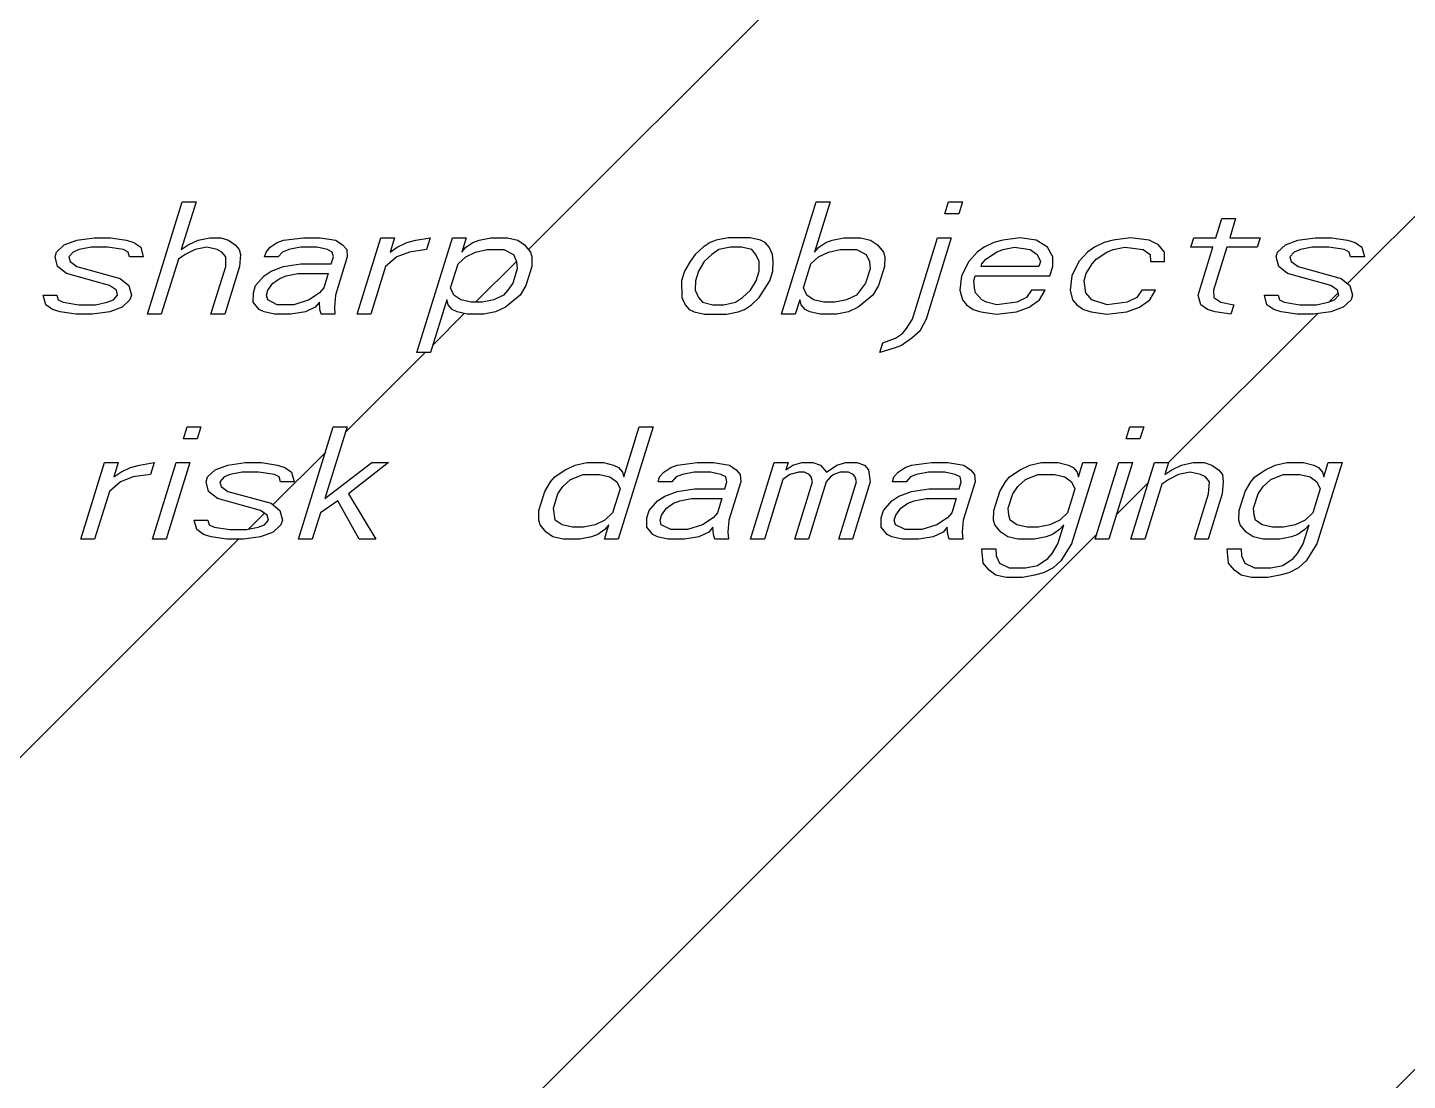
# Model space of a CAD drawing. Header units: millimetres. Extents: x 0 to 420, y 0 to 297.
# Drawn here: x 341.787 to 346.59, y 217.956 to 221.622 of the extents above; entities that cross this region are included whole.
import ezdxf

# ---------------------------------------------------------------- set-up
doc = ezdxf.new("R2010")
doc.units = ezdxf.units.MM
doc.header["$LTSCALE"] = 23.1
doc.layers.add('03___PRT_ALL_CURVES', color=7, linetype='CONTINUOUS')

msp = doc.modelspace()

# ---------------------------------------------------------------- linework, layer by layer
at = {"layer": '03___PRT_ALL_CURVES', "color": 7, "linetype": 'CONTINUOUS'}
for p, q in [((346.3813, 220.7306), (350.5344, 224.8837)), ((343.5303, 220.8495), (347.4615, 224.7807)), ((342.2045, 220.6238), (342.3255, 221.0154)), ((342.3735, 221.0154), (342.322, 220.8488)), ((342.3255, 221.0154), (342.3735, 221.0154)), ((344.4112, 220.6238), (344.5322, 221.0154)), ((344.5802, 221.0154), (344.5261, 220.8404)), ((344.5322, 221.0154), (344.5802, 221.0154)), ((344.9799, 220.9738), (344.9927, 221.0154)), ((344.9927, 221.0154), (345.0407, 221.0154)), ((345.0407, 221.0154), (345.0278, 220.9738)), ((345.0278, 220.9738), (344.9799, 220.9738)), ((345.9231, 220.8904), (345.9437, 220.9571)), ((345.9437, 220.9571), (345.9917, 220.9571)), ((345.9917, 220.9571), (345.9711, 220.8904)), ((341.9145, 220.8654), (341.9581, 220.8821)), ((341.9581, 220.8821), (342.0182, 220.8904)), ((342.0182, 220.8904), (342.0758, 220.8904)), ((342.0758, 220.8904), (342.1308, 220.8821)), ((342.1308, 220.8821), (342.157, 220.8738)), ((342.157, 220.8738), (342.1806, 220.8571)), ((342.3463, 220.8654), (342.3802, 220.8821)), ((342.3802, 220.8821), (342.4212, 220.8904)), ((342.4212, 220.8904), (342.4596, 220.8904)), ((342.4596, 220.8904), (342.4858, 220.8821)), ((342.4858, 220.8821), (342.5094, 220.8654)), ((342.6316, 220.8571), (342.6559, 220.8738)), ((342.6559, 220.8738), (342.6777, 220.8821)), ((342.6777, 220.8821), (342.7474, 220.8904)), ((342.7474, 220.8904), (342.805, 220.8904)), ((342.805, 220.8904), (342.8599, 220.8821)), ((342.8599, 220.8821), (342.8836, 220.8654)), ((342.9336, 220.6238), (343.016, 220.8904)), ((343.016, 220.8904), (343.064, 220.8904)), ((343.064, 220.8904), (343.0486, 220.8404)), ((343.0729, 220.8571), (343.1068, 220.8738)), ((343.1068, 220.8738), (343.1382, 220.8821)), ((343.1382, 220.8821), (343.1887, 220.8904)), ((343.1419, 220.4904), (343.2655, 220.8904)), ((343.1887, 220.8904), (343.1759, 220.8488)), ((343.2655, 220.8904), (343.3135, 220.8904)), ((343.3135, 220.8904), (343.298, 220.8404)), ((343.3128, 220.8571), (343.3371, 220.8738)), ((343.3371, 220.8738), (343.3589, 220.8821)), ((343.3589, 220.8821), (343.3998, 220.8904)), ((343.3998, 220.8904), (343.4574, 220.8904)), ((343.4574, 220.8904), (343.4932, 220.8821)), ((343.4932, 220.8821), (343.5168, 220.8654)), ((344.1622, 220.8738), (344.1379, 220.8571)), ((344.184, 220.8821), (344.1622, 220.8738)), ((344.2249, 220.8904), (344.184, 220.8821)), ((344.3017, 220.8904), (344.2249, 220.8904)), ((344.3375, 220.8821), (344.3017, 220.8904)), ((344.3541, 220.8738), (344.3375, 220.8821)), ((344.3681, 220.8571), (344.3541, 220.8738)), ((344.5408, 220.8571), (344.5652, 220.8738)), ((344.5652, 220.8738), (344.5869, 220.8821)), ((344.5869, 220.8821), (344.6279, 220.8904)), ((344.6279, 220.8904), (344.6855, 220.8904)), ((344.6855, 220.8904), (344.7213, 220.8821)), ((344.7213, 220.8821), (344.7449, 220.8654)), ((344.8665, 220.6071), (344.9541, 220.8904)), ((345.0021, 220.8904), (344.9145, 220.6071)), ((344.9541, 220.8904), (345.0021, 220.8904)), ((345.1504, 220.8738), (345.1165, 220.8571)), ((345.1818, 220.8821), (345.1504, 220.8738)), ((345.2419, 220.8904), (345.1818, 220.8821)), ((345.2969, 220.8821), (345.2419, 220.8904)), ((345.3372, 220.8571), (345.2969, 220.8821)), ((345.5342, 220.8738), (345.5003, 220.8571)), ((345.5656, 220.8821), (345.5342, 220.8738)), ((345.6257, 220.8904), (345.5656, 220.8821)), ((345.6903, 220.8821), (345.6257, 220.8904)), ((345.7235, 220.8654), (345.6903, 220.8821)), ((345.8361, 220.8571), (345.8464, 220.8904)), ((345.8464, 220.8904), (345.9231, 220.8904)), ((345.9711, 220.8904), (346.0766, 220.8904)), ((346.0766, 220.8904), (346.0663, 220.8571)), ((346.1649, 220.8654), (346.2084, 220.8821)), ((346.2084, 220.8821), (346.2685, 220.8904)), ((346.2685, 220.8904), (346.3261, 220.8904)), ((346.3261, 220.8904), (346.3811, 220.8821)), ((346.3811, 220.8821), (346.4073, 220.8738)), ((346.4073, 220.8738), (346.4309, 220.8571)), ((341.8825, 220.8238), (341.8876, 220.8404)), ((341.8914, 220.7904), (341.8825, 220.8238)), ((341.8876, 220.8404), (341.9145, 220.8654)), ((341.9452, 220.8404), (341.9305, 220.8238)), ((341.9305, 220.8238), (341.9349, 220.8071)), ((341.967, 220.8488), (341.9452, 220.8404)), ((342.0079, 220.8571), (341.967, 220.8488)), ((342.0655, 220.8571), (342.0079, 220.8571)), ((342.1205, 220.8488), (342.0655, 220.8571)), ((342.1371, 220.8404), (342.1205, 220.8488)), ((342.1415, 220.8238), (342.1371, 220.8404)), ((342.1895, 220.8238), (342.1415, 220.8238)), ((342.1806, 220.8571), (342.1895, 220.8238)), ((342.336, 220.8321), (342.3117, 220.8154)), ((342.322, 220.8488), (342.3463, 220.8654)), ((342.3699, 220.8488), (342.336, 220.8321)), ((342.4109, 220.8571), (342.3699, 220.8488)), ((342.4467, 220.8488), (342.4109, 220.8571)), ((342.4633, 220.8404), (342.4467, 220.8488)), ((342.4773, 220.8238), (342.4633, 220.8404)), ((342.4766, 220.7904), (342.4773, 220.8238)), ((342.5094, 220.8654), (342.5234, 220.8488)), ((342.5234, 220.8488), (342.5279, 220.8321)), ((342.5279, 220.8321), (342.5246, 220.7904)), ((342.6117, 220.8238), (342.6168, 220.8404)), ((342.6596, 220.8238), (342.6117, 220.8238)), ((342.6168, 220.8404), (342.6316, 220.8571)), ((342.6744, 220.8404), (342.6596, 220.8238)), ((342.6961, 220.8488), (342.6744, 220.8404)), ((342.7371, 220.8571), (342.6961, 220.8488)), ((342.7947, 220.8571), (342.7371, 220.8571)), ((342.8305, 220.8488), (342.7947, 220.8571)), ((342.8471, 220.8404), (342.8305, 220.8488)), ((342.8438, 220.7988), (342.8515, 220.8238)), ((342.8515, 220.8238), (342.8471, 220.8404)), ((342.8995, 220.8238), (342.8583, 220.6904)), ((342.8836, 220.8654), (342.8976, 220.8488)), ((342.8976, 220.8488), (342.8995, 220.8238)), ((343.0722, 220.8238), (343.0331, 220.7904)), ((343.0486, 220.8404), (343.0729, 220.8571)), ((343.1157, 220.8404), (343.0722, 220.8238)), ((343.1759, 220.8488), (343.1157, 220.8404)), ((343.2851, 220.7988), (343.312, 220.8238)), ((343.298, 220.8404), (343.3128, 220.8571)), ((343.312, 220.8238), (343.346, 220.8404)), ((343.346, 220.8404), (343.3869, 220.8488)), ((343.3869, 220.8488), (343.4445, 220.8488)), ((343.4445, 220.8488), (343.4777, 220.8321)), ((343.4777, 220.8321), (343.4892, 220.8071)), ((343.5168, 220.8654), (343.5379, 220.8404)), ((343.5379, 220.8404), (343.5423, 220.8238)), ((343.5423, 220.8238), (343.5416, 220.7904)), ((344.111, 220.8321), (344.0936, 220.8071)), ((344.1379, 220.8571), (344.111, 220.8321)), ((344.1685, 220.8321), (344.1416, 220.8071)), ((344.1929, 220.8488), (344.1685, 220.8321)), ((344.2338, 220.8571), (344.1929, 220.8488)), ((344.2722, 220.8571), (344.2338, 220.8571)), ((344.308, 220.8488), (344.2722, 220.8571)), ((344.322, 220.8321), (344.308, 220.8488)), ((344.3335, 220.8071), (344.322, 220.8321)), ((344.3796, 220.8321), (344.3681, 220.8571)), ((344.3815, 220.8071), (344.3796, 220.8321)), ((344.5132, 220.7988), (344.5401, 220.8238)), ((344.5261, 220.8404), (344.5408, 220.8571)), ((344.5401, 220.8238), (344.5741, 220.8404)), ((344.5741, 220.8404), (344.615, 220.8488)), ((344.615, 220.8488), (344.6726, 220.8488)), ((344.6726, 220.8488), (344.7058, 220.8321)), ((344.7058, 220.8321), (344.7173, 220.8071)), ((344.7449, 220.8654), (344.7659, 220.8404)), ((344.7659, 220.8404), (344.7704, 220.8238)), ((344.7704, 220.8238), (344.7697, 220.7904)), ((345.0922, 220.8404), (345.0627, 220.8071)), ((345.1165, 220.8571), (345.0922, 220.8404)), ((345.1228, 220.8154), (345.1593, 220.8404)), ((345.1593, 220.8404), (345.1811, 220.8488)), ((345.1811, 220.8488), (345.222, 220.8571)), ((345.222, 220.8571), (345.277, 220.8488)), ((345.277, 220.8488), (345.3007, 220.8321)), ((345.3007, 220.8321), (345.3121, 220.8071)), ((345.3557, 220.8238), (345.3372, 220.8571)), ((345.3549, 220.7904), (345.3557, 220.8238)), ((345.4759, 220.8404), (345.4464, 220.8071)), ((345.5003, 220.8571), (345.4759, 220.8404)), ((345.5066, 220.8154), (345.5431, 220.8404)), ((345.5431, 220.8404), (345.5649, 220.8488)), ((345.5649, 220.8488), (345.6058, 220.8571)), ((345.6058, 220.8571), (345.6704, 220.8488)), ((345.6704, 220.8488), (345.694, 220.8321)), ((345.694, 220.8321), (345.6959, 220.8071)), ((345.7446, 220.8404), (345.7235, 220.8654)), ((345.7439, 220.8071), (345.7446, 220.8404)), ((345.9128, 220.8571), (345.8361, 220.8571)), ((345.8613, 220.6904), (345.9128, 220.8571)), ((345.9608, 220.8571), (345.9144, 220.7071)), ((346.0663, 220.8571), (345.9608, 220.8571)), ((346.1328, 220.8238), (346.1379, 220.8404)), ((346.1417, 220.7904), (346.1328, 220.8238)), ((346.1379, 220.8404), (346.1649, 220.8654)), ((346.1955, 220.8404), (346.1808, 220.8238)), ((346.1808, 220.8238), (346.1852, 220.8071)), ((346.2173, 220.8488), (346.1955, 220.8404)), ((346.2582, 220.8571), (346.2173, 220.8488)), ((346.3158, 220.8571), (346.2582, 220.8571)), ((346.3708, 220.8488), (346.3158, 220.8571)), ((346.3874, 220.8404), (346.3708, 220.8488)), ((346.3918, 220.8238), (346.3874, 220.8404)), ((346.4398, 220.8238), (346.3918, 220.8238)), ((346.4309, 220.8571), (346.4398, 220.8238)), ((341.922, 220.7654), (341.8914, 220.7904)), ((341.9349, 220.8071), (341.9585, 220.7904)), ((341.9585, 220.7904), (342.1088, 220.7488)), ((342.3117, 220.8154), (342.2524, 220.6238)), ((342.4251, 220.6238), (342.4766, 220.7904)), ((342.5246, 220.7904), (342.4731, 220.6238)), ((342.6346, 220.7738), (342.6781, 220.7904)), ((342.6781, 220.7904), (342.7383, 220.7988)), ((342.7383, 220.7988), (342.8438, 220.7988)), ((343.0331, 220.7904), (342.9816, 220.6238)), ((343.2594, 220.7154), (343.2851, 220.7988)), ((343.3462, 220.6654), (343.4888, 220.808)), ((343.4911, 220.7821), (343.4756, 220.7321)), ((343.4892, 220.8071), (343.4911, 220.7821)), ((343.5416, 220.7904), (343.521, 220.7238)), ((344.0936, 220.8071), (344.0737, 220.7738)), ((344.1416, 220.8071), (344.1217, 220.7738)), ((344.3328, 220.7738), (344.3335, 220.8071)), ((344.3808, 220.7738), (344.3815, 220.8071)), ((344.4875, 220.7154), (344.5132, 220.7988)), ((344.7191, 220.7821), (344.7037, 220.7321)), ((344.7173, 220.8071), (344.7191, 220.7821)), ((344.7697, 220.7904), (344.7491, 220.7238)), ((345.0627, 220.8071), (345.0376, 220.7571)), ((345.1055, 220.7904), (345.1081, 220.7988)), ((345.307, 220.7904), (345.1055, 220.7904)), ((345.1081, 220.7988), (345.1228, 220.8154)), ((345.3121, 220.8071), (345.307, 220.7904)), ((345.3446, 220.7571), (345.3549, 220.7904)), ((345.4464, 220.8071), (345.4214, 220.7571)), ((345.4719, 220.7654), (345.4918, 220.7988)), ((345.4918, 220.7988), (345.5066, 220.8154)), ((345.6959, 220.8071), (345.7439, 220.8071)), ((346.1723, 220.7654), (346.1417, 220.7904)), ((346.1852, 220.8071), (346.2088, 220.7904)), ((346.2088, 220.7904), (346.3591, 220.7488)), ((342.0723, 220.7238), (341.922, 220.7654)), ((342.1088, 220.7488), (342.1394, 220.7238)), ((342.5808, 220.7238), (342.6102, 220.7571)), ((342.6102, 220.7571), (342.6346, 220.7738)), ((342.6236, 220.7071), (342.6409, 220.7321)), ((342.6409, 220.7321), (342.6652, 220.7488)), ((342.6652, 220.7488), (342.687, 220.7571)), ((342.687, 220.7571), (342.728, 220.7654)), ((342.728, 220.7654), (342.8335, 220.7654)), ((342.8335, 220.7654), (342.818, 220.7154)), ((343.4756, 220.7321), (343.4583, 220.7071)), ((344.0737, 220.7738), (344.0634, 220.7404)), ((344.0634, 220.7404), (344.0646, 220.6821)), ((344.1114, 220.7404), (344.1107, 220.7071)), ((344.1217, 220.7738), (344.1114, 220.7404)), ((344.3026, 220.7071), (344.3225, 220.7404)), ((344.3225, 220.7404), (344.3328, 220.7738)), ((344.3332, 220.6821), (344.3705, 220.7404)), ((344.3705, 220.7404), (344.3808, 220.7738)), ((344.7037, 220.7321), (344.6716, 220.6904)), ((345.0376, 220.7571), (345.0318, 220.7071)), ((345.0804, 220.7404), (345.0856, 220.7571)), ((345.0823, 220.7154), (345.0804, 220.7404)), ((345.0856, 220.7571), (345.3446, 220.7571)), ((345.4214, 220.7571), (345.4155, 220.7071)), ((345.4642, 220.7404), (345.4719, 220.7654)), ((345.4705, 220.6988), (345.4642, 220.7404)), ((346.3226, 220.7238), (346.1723, 220.7654)), ((346.3591, 220.7488), (346.3897, 220.7238)), ((341.8413, 220.6904), (341.8893, 220.6904)), ((341.8502, 220.6571), (341.8413, 220.6904)), ((341.8893, 220.6904), (341.8937, 220.6738)), ((342.0959, 220.7071), (342.0723, 220.7238)), ((342.0856, 220.6738), (342.1003, 220.6904)), ((342.1003, 220.6904), (342.0959, 220.7071)), ((342.1394, 220.7238), (342.1483, 220.6904)), ((342.1483, 220.6904), (342.1432, 220.6738)), ((342.5723, 220.6654), (342.573, 220.6988)), ((342.573, 220.6988), (342.5808, 220.7238)), ((342.6184, 220.6904), (342.6236, 220.7071)), ((342.6229, 220.6738), (342.6184, 220.6904)), ((342.8033, 220.6988), (342.7668, 220.6738)), ((342.818, 220.7154), (342.8033, 220.6988)), ((342.8583, 220.6904), (342.855, 220.6488)), ((343.2708, 220.6904), (343.2594, 220.7154)), ((343.2945, 220.6738), (343.2708, 220.6904)), ((343.4435, 220.6904), (343.4096, 220.6738)), ((343.4583, 220.7071), (343.4435, 220.6904)), ((343.5011, 220.6904), (343.4499, 220.6488)), ((343.521, 220.7238), (343.5011, 220.6904)), ((344.0646, 220.6821), (344.0761, 220.6571)), ((344.1107, 220.7071), (344.1222, 220.6821)), ((344.1222, 220.6821), (344.1362, 220.6654)), ((344.2513, 220.6654), (344.2757, 220.6821)), ((344.2757, 220.6821), (344.3026, 220.7071)), ((344.3063, 220.6571), (344.3332, 220.6821)), ((344.4989, 220.6904), (344.4875, 220.7154)), ((344.5226, 220.6738), (344.4989, 220.6904)), ((344.6716, 220.6904), (344.6377, 220.6738)), ((344.7292, 220.6904), (344.6779, 220.6488)), ((344.7491, 220.7238), (344.7292, 220.6904)), ((345.0318, 220.7071), (345.0407, 220.6738)), ((345.0868, 220.6988), (345.0823, 220.7154)), ((345.1078, 220.6738), (345.0868, 220.6988)), ((345.2639, 220.6821), (345.23, 220.6654)), ((345.2812, 220.7071), (345.2639, 220.6821)), ((345.3292, 220.7071), (345.2812, 220.7071)), ((345.3093, 220.6738), (345.3292, 220.7071)), ((345.4155, 220.7071), (345.4244, 220.6738)), ((345.4916, 220.6738), (345.4705, 220.6988)), ((345.6477, 220.6821), (345.6137, 220.6654)), ((345.665, 220.7071), (345.6477, 220.6821)), ((345.713, 220.7071), (345.665, 220.7071)), ((345.6931, 220.6738), (345.713, 220.7071)), ((345.8702, 220.6571), (345.8613, 220.6904)), ((345.9144, 220.7071), (345.9163, 220.6821)), ((345.9163, 220.6821), (345.94, 220.6654)), ((346.0916, 220.6904), (346.1396, 220.6904)), ((346.1005, 220.6571), (346.0916, 220.6904)), ((346.1396, 220.6904), (346.144, 220.6738)), ((346.3173, 220.6666), (346.3486, 220.698)), ((346.3462, 220.7071), (346.3226, 220.7238)), ((346.3359, 220.6738), (346.3506, 220.6904)), ((346.3506, 220.6904), (346.3462, 220.7071)), ((346.3897, 220.7238), (346.3986, 220.6904)), ((346.3986, 220.6904), (346.3935, 220.6738)), ((341.8738, 220.6404), (341.8502, 220.6571)), ((341.9, 220.6321), (341.8738, 220.6404)), ((341.8937, 220.6738), (341.9103, 220.6654)), ((341.955, 220.6238), (341.9, 220.6321)), ((341.9103, 220.6654), (341.9653, 220.6571)), ((341.9653, 220.6571), (342.0229, 220.6571)), ((342.0727, 220.6321), (342.0126, 220.6238)), ((342.0229, 220.6571), (342.0638, 220.6654)), ((342.0638, 220.6654), (342.0856, 220.6738)), ((342.1162, 220.6488), (342.0727, 220.6321)), ((342.1432, 220.6738), (342.1162, 220.6488)), ((342.5934, 220.6404), (342.5723, 220.6654)), ((342.61, 220.6321), (342.5934, 220.6404)), ((342.6458, 220.6238), (342.61, 220.6321)), ((342.6561, 220.6571), (342.6229, 220.6738)), ((342.7137, 220.6571), (342.6561, 220.6571)), ((342.7539, 220.6321), (342.7034, 220.6238)), ((342.7668, 220.6738), (342.7137, 220.6571)), ((342.7878, 220.6488), (342.7539, 220.6321)), ((342.8026, 220.6654), (342.7878, 220.6488)), ((342.8045, 220.6404), (342.8026, 220.6654)), ((342.8089, 220.6238), (342.8045, 220.6404)), ((342.855, 220.6488), (342.8569, 220.6238)), ((343.2465, 220.6738), (343.1899, 220.4904)), ((343.2509, 220.6571), (343.2465, 220.6738)), ((343.265, 220.6404), (343.2509, 220.6571)), ((343.2816, 220.6321), (343.265, 220.6404)), ((343.3174, 220.6238), (343.2816, 220.6321)), ((343.3303, 220.6654), (343.2945, 220.6738)), ((343.3687, 220.6654), (343.3303, 220.6654)), ((343.4096, 220.6738), (343.3687, 220.6654)), ((343.4159, 220.6321), (343.375, 220.6238)), ((343.4499, 220.6488), (343.4159, 220.6321)), ((344.0761, 220.6571), (344.0901, 220.6404)), ((344.0901, 220.6404), (344.1067, 220.6321)), ((344.1067, 220.6321), (344.1425, 220.6238)), ((344.1362, 220.6654), (344.172, 220.6571)), ((344.172, 220.6571), (344.2104, 220.6571)), ((344.2104, 220.6571), (344.2513, 220.6654)), ((344.2193, 220.6238), (344.2602, 220.6321)), ((344.2602, 220.6321), (344.282, 220.6404)), ((344.282, 220.6404), (344.3063, 220.6571)), ((344.4746, 220.6738), (344.4591, 220.6238)), ((344.479, 220.6571), (344.4746, 220.6738)), ((344.4931, 220.6404), (344.479, 220.6571)), ((344.5097, 220.6321), (344.4931, 220.6404)), ((344.5455, 220.6238), (344.5097, 220.6321)), ((344.5584, 220.6654), (344.5226, 220.6738)), ((344.5967, 220.6654), (344.5584, 220.6654)), ((344.6377, 220.6738), (344.5967, 220.6654)), ((344.644, 220.6321), (344.6031, 220.6238)), ((344.6779, 220.6488), (344.644, 220.6321)), ((345.0407, 220.6738), (345.0547, 220.6571)), ((345.0547, 220.6571), (345.0783, 220.6404)), ((345.0783, 220.6404), (345.1045, 220.6321)), ((345.1045, 220.6321), (345.1595, 220.6238)), ((345.1244, 220.6654), (345.1078, 220.6738)), ((345.1602, 220.6571), (345.1244, 220.6654)), ((345.1595, 220.6238), (345.2293, 220.6321)), ((345.23, 220.6654), (345.1602, 220.6571)), ((345.2293, 220.6321), (345.2728, 220.6488)), ((345.2728, 220.6488), (345.3093, 220.6738)), ((345.4244, 220.6738), (345.4385, 220.6571)), ((345.4385, 220.6571), (345.4621, 220.6404)), ((345.4621, 220.6404), (345.4883, 220.6321)), ((345.4883, 220.6321), (345.5433, 220.6238)), ((345.544, 220.6571), (345.4916, 220.6738)), ((345.5433, 220.6238), (345.613, 220.6321)), ((345.6137, 220.6654), (345.544, 220.6571)), ((345.613, 220.6321), (345.6566, 220.6488)), ((345.6566, 220.6488), (345.6931, 220.6738)), ((345.8938, 220.6404), (345.8702, 220.6571)), ((345.9201, 220.6321), (345.8938, 220.6404)), ((345.975, 220.6238), (345.9201, 220.6321)), ((345.94, 220.6654), (345.9853, 220.6571)), ((345.9853, 220.6571), (345.975, 220.6238)), ((346.1241, 220.6404), (346.1005, 220.6571)), ((346.1503, 220.6321), (346.1241, 220.6404)), ((346.144, 220.6738), (346.1606, 220.6654)), ((346.2053, 220.6238), (346.1503, 220.6321)), ((346.1606, 220.6654), (346.2156, 220.6571)), ((346.2156, 220.6571), (346.2732, 220.6571)), ((346.323, 220.6321), (346.2629, 220.6238)), ((346.2732, 220.6571), (346.3141, 220.6654)), ((346.3141, 220.6654), (346.3359, 220.6738)), ((346.3665, 220.6488), (346.323, 220.6321)), ((346.3935, 220.6738), (346.3665, 220.6488)), ((342.0126, 220.6238), (341.955, 220.6238)), ((342.2524, 220.6238), (342.2045, 220.6238)), ((342.4731, 220.6238), (342.4251, 220.6238)), ((342.7034, 220.6238), (342.6458, 220.6238)), ((342.8569, 220.6238), (342.8089, 220.6238)), ((342.9816, 220.6238), (342.9336, 220.6238)), ((343.1982, 220.5174), (343.307, 220.6262)), ((343.375, 220.6238), (343.3174, 220.6238)), ((344.1425, 220.6238), (344.2193, 220.6238)), ((344.4591, 220.6238), (344.4112, 220.6238)), ((344.6031, 220.6238), (344.5455, 220.6238)), ((344.8466, 220.5738), (344.8665, 220.6071)), ((344.9145, 220.6071), (344.892, 220.5654)), ((345.7577, 220.1071), (346.2763, 220.6256)), ((346.2629, 220.6238), (346.2053, 220.6238)), ((344.764, 220.5238), (344.8076, 220.5404)), ((344.8076, 220.5404), (344.8319, 220.5571)), ((344.8651, 220.5404), (344.8286, 220.5154)), ((344.8319, 220.5571), (344.8466, 220.5738)), ((344.892, 220.5654), (344.8651, 220.5404)), ((342.8927, 220.2119), (343.1712, 220.4904)), ((343.1899, 220.4904), (343.1419, 220.4904)), ((344.7537, 220.4904), (344.764, 220.5238)), ((344.8069, 220.5071), (344.7537, 220.4904)), ((344.8286, 220.5154), (344.8069, 220.5071)), ((342.3296, 220.1904), (342.3425, 220.2321)), ((342.3425, 220.2321), (342.3904, 220.2321)), ((342.3904, 220.2321), (342.3776, 220.1904)), ((342.7299, 219.8404), (342.851, 220.2321)), ((342.8989, 220.2321), (342.8217, 219.9821)), ((342.851, 220.2321), (342.8989, 220.2321)), ((343.9639, 220.2321), (343.8429, 219.8404)), ((343.8619, 220.0571), (343.9159, 220.2321)), ((343.9159, 220.2321), (343.9639, 220.2321)), ((345.6109, 220.1904), (345.6237, 220.2321)), ((345.6237, 220.2321), (345.6717, 220.2321)), ((345.6717, 220.2321), (345.6588, 220.1904)), ((342.3776, 220.1904), (342.3296, 220.1904)), ((345.6588, 220.1904), (345.6109, 220.1904)), ((341.972, 219.8404), (342.0544, 220.1071)), ((342.0544, 220.1071), (342.1024, 220.1071)), ((342.1024, 220.1071), (342.0869, 220.0571)), ((342.1765, 220.0988), (342.2271, 220.1071)), ((342.2271, 220.1071), (342.2142, 220.0654)), ((342.2214, 219.8404), (342.3038, 220.1071)), ((342.3518, 220.1071), (342.2694, 219.8404)), ((342.3038, 220.1071), (342.3518, 220.1071)), ((342.4836, 220.0988), (342.5437, 220.1071)), ((342.5437, 220.1071), (342.6013, 220.1071)), ((342.6013, 220.1071), (342.6563, 220.0988)), ((342.6408, 219.9601), (342.8233, 220.1425)), ((342.8217, 219.9821), (342.985, 220.1071)), ((343.0426, 220.1071), (342.9036, 219.9988)), ((342.985, 220.1071), (343.0426, 220.1071)), ((343.6925, 220.0988), (343.7334, 220.1071)), ((343.7334, 220.1071), (343.791, 220.1071)), ((343.791, 220.1071), (343.8268, 220.0988)), ((344.0474, 220.0988), (344.1172, 220.1071)), ((344.1172, 220.1071), (344.1747, 220.1071)), ((344.1747, 220.1071), (344.2297, 220.0988)), ((344.3034, 219.8404), (344.3858, 220.1071)), ((344.3858, 220.1071), (344.4338, 220.1071)), ((344.4338, 220.1071), (344.4261, 220.0821)), ((344.4504, 220.0988), (344.4818, 220.1071)), ((344.4818, 220.1071), (344.5201, 220.1071)), ((344.5201, 220.1071), (344.5464, 220.0988)), ((344.6039, 220.0988), (344.6353, 220.1071)), ((344.6353, 220.1071), (344.6737, 220.1071)), ((344.6737, 220.1071), (344.6999, 220.0988)), ((344.863, 220.0988), (344.9327, 220.1071)), ((344.9327, 220.1071), (344.9903, 220.1071)), ((344.9903, 220.1071), (345.0453, 220.0988)), ((345.2755, 220.0988), (345.3165, 220.1071)), ((345.3165, 220.1071), (345.374, 220.1071)), ((345.374, 220.1071), (345.4098, 220.0988)), ((345.5084, 220.1071), (345.4208, 219.8238)), ((345.4449, 220.0571), (345.4604, 220.1071)), ((345.4604, 220.1071), (345.5084, 220.1071)), ((345.5027, 219.8404), (345.5851, 220.1071)), ((345.6331, 220.1071), (345.5507, 219.8404)), ((345.5851, 220.1071), (345.6331, 220.1071)), ((345.6274, 219.8404), (345.7098, 220.1071)), ((345.7098, 220.1071), (345.7578, 220.1071)), ((345.7578, 220.1071), (345.7449, 220.0654)), ((345.8032, 220.0988), (345.8442, 220.1071)), ((345.8442, 220.1071), (345.8825, 220.1071)), ((345.8825, 220.1071), (345.9088, 220.0988)), ((346.1294, 220.0988), (346.1704, 220.1071)), ((346.1704, 220.1071), (346.2279, 220.1071)), ((346.2279, 220.1071), (346.2637, 220.0988)), ((346.3623, 220.1071), (346.2747, 219.8238)), ((346.2988, 220.0571), (346.3143, 220.1071)), ((346.3143, 220.1071), (346.3623, 220.1071)), ((342.0869, 220.0571), (342.1112, 220.0738)), ((342.1541, 220.0571), (342.1105, 220.0404)), ((342.1112, 220.0738), (342.1452, 220.0904)), ((342.1452, 220.0904), (342.1765, 220.0988)), ((342.2142, 220.0654), (342.1541, 220.0571)), ((342.408, 220.0404), (342.4131, 220.0571)), ((342.4131, 220.0571), (342.44, 220.0821)), ((342.44, 220.0821), (342.4836, 220.0988)), ((342.4707, 220.0571), (342.4559, 220.0404)), ((342.4924, 220.0654), (342.4707, 220.0571)), ((342.5334, 220.0738), (342.4924, 220.0654)), ((342.591, 220.0738), (342.5334, 220.0738)), ((342.646, 220.0654), (342.591, 220.0738)), ((342.6626, 220.0571), (342.646, 220.0654)), ((342.6563, 220.0988), (342.6825, 220.0904)), ((342.667, 220.0404), (342.6626, 220.0571)), ((342.6825, 220.0904), (342.7061, 220.0738)), ((342.7061, 220.0738), (342.715, 220.0404)), ((343.6073, 220.0404), (343.622, 220.0571)), ((343.622, 220.0571), (343.6585, 220.0821)), ((343.6585, 220.0821), (343.6925, 220.0988)), ((343.677, 220.0488), (343.7205, 220.0654)), ((343.7205, 220.0654), (343.7781, 220.0654)), ((343.7781, 220.0654), (343.8139, 220.0571)), ((343.8139, 220.0571), (343.8375, 220.0404)), ((343.8268, 220.0988), (343.8434, 220.0904)), ((343.8434, 220.0904), (343.8574, 220.0738)), ((343.8574, 220.0738), (343.8619, 220.0571)), ((343.9814, 220.0404), (343.9866, 220.0571)), ((343.9866, 220.0571), (344.0013, 220.0738)), ((344.0013, 220.0738), (344.0257, 220.0904)), ((344.0257, 220.0904), (344.0474, 220.0988)), ((344.0442, 220.0571), (344.0294, 220.0404)), ((344.0659, 220.0654), (344.0442, 220.0571)), ((344.1069, 220.0738), (344.0659, 220.0654)), ((344.1644, 220.0738), (344.1069, 220.0738)), ((344.2002, 220.0654), (344.1644, 220.0738)), ((344.2169, 220.0571), (344.2002, 220.0654)), ((344.2213, 220.0404), (344.2169, 220.0571)), ((344.2297, 220.0988), (344.2534, 220.0821)), ((344.2534, 220.0821), (344.2674, 220.0654)), ((344.2674, 220.0654), (344.2693, 220.0404)), ((344.4401, 220.0654), (344.4158, 220.0488)), ((344.4261, 220.0821), (344.4504, 220.0988)), ((344.4715, 220.0738), (344.4401, 220.0654)), ((344.4907, 220.0738), (344.4715, 220.0738)), ((344.5073, 220.0654), (344.4907, 220.0738)), ((344.5143, 220.0571), (344.5073, 220.0654)), ((344.5187, 220.0404), (344.5143, 220.0571)), ((344.5464, 220.0988), (344.5674, 220.0738)), ((344.5814, 220.0571), (344.5667, 220.0404)), ((344.5674, 220.0738), (344.6039, 220.0988)), ((344.5936, 220.0654), (344.5814, 220.0571)), ((344.6154, 220.0738), (344.5936, 220.0654)), ((344.6442, 220.0738), (344.6154, 220.0738)), ((344.6608, 220.0654), (344.6442, 220.0738)), ((344.6678, 220.0571), (344.6608, 220.0654)), ((344.6722, 220.0404), (344.6678, 220.0571)), ((344.6999, 220.0988), (344.7139, 220.0821)), ((344.7139, 220.0821), (344.7202, 220.0404)), ((344.797, 220.0404), (344.8021, 220.0571)), ((344.8021, 220.0571), (344.8169, 220.0738)), ((344.8169, 220.0738), (344.8412, 220.0904)), ((344.8412, 220.0904), (344.863, 220.0988)), ((344.8597, 220.0571), (344.8449, 220.0404)), ((344.8814, 220.0654), (344.8597, 220.0571)), ((344.9224, 220.0738), (344.8814, 220.0654)), ((344.98, 220.0738), (344.9224, 220.0738)), ((345.0158, 220.0654), (344.98, 220.0738)), ((345.0324, 220.0571), (345.0158, 220.0654)), ((345.0368, 220.0404), (345.0324, 220.0571)), ((345.0453, 220.0988), (345.0689, 220.0821)), ((345.0689, 220.0821), (345.0829, 220.0654)), ((345.0829, 220.0654), (345.0848, 220.0404)), ((345.1903, 220.0404), (345.2051, 220.0571)), ((345.2051, 220.0571), (345.2416, 220.0821)), ((345.2416, 220.0821), (345.2755, 220.0988)), ((345.2601, 220.0488), (345.3036, 220.0654)), ((345.3036, 220.0654), (345.3612, 220.0654)), ((345.3612, 220.0654), (345.397, 220.0571)), ((345.397, 220.0571), (345.4206, 220.0404)), ((345.4098, 220.0988), (345.4265, 220.0904)), ((345.4265, 220.0904), (345.4405, 220.0738)), ((345.4405, 220.0738), (345.4449, 220.0571)), ((345.7449, 220.0654), (345.7693, 220.0821)), ((345.7929, 220.0654), (345.759, 220.0488)), ((345.7693, 220.0821), (345.8032, 220.0988)), ((345.8339, 220.0738), (345.7929, 220.0654)), ((345.8697, 220.0654), (345.8339, 220.0738)), ((345.8863, 220.0571), (345.8697, 220.0654)), ((345.9003, 220.0404), (345.8863, 220.0571)), ((345.9088, 220.0988), (345.9324, 220.0821)), ((345.9324, 220.0821), (345.9464, 220.0654)), ((345.9464, 220.0654), (345.9483, 220.0404)), ((346.0442, 220.0404), (346.059, 220.0571)), ((346.059, 220.0571), (346.0955, 220.0821)), ((346.0955, 220.0821), (346.1294, 220.0988)), ((346.114, 220.0488), (346.1575, 220.0654)), ((346.1575, 220.0654), (346.2151, 220.0654)), ((346.2151, 220.0654), (346.2509, 220.0571)), ((346.2509, 220.0571), (346.2745, 220.0404)), ((346.2637, 220.0988), (346.2804, 220.0904)), ((346.2804, 220.0904), (346.2944, 220.0738)), ((346.2944, 220.0738), (346.2988, 220.0571)), ((342.0715, 220.0071), (342.02, 219.8404)), ((342.1105, 220.0404), (342.0715, 220.0071)), ((342.4169, 220.0071), (342.408, 220.0404)), ((342.4475, 219.9821), (342.4169, 220.0071)), ((342.4559, 220.0404), (342.4604, 220.0238)), ((342.4604, 220.0238), (342.484, 220.0071)), ((342.484, 220.0071), (342.6342, 219.9654)), ((342.715, 220.0404), (342.667, 220.0404)), ((343.5668, 219.9404), (343.5874, 220.0071)), ((343.5874, 220.0071), (343.6073, 220.0404)), ((343.6328, 219.9988), (343.6501, 220.0238)), ((343.6501, 220.0238), (343.677, 220.0488)), ((343.849, 220.0154), (343.8232, 219.9321)), ((343.8375, 220.0404), (343.849, 220.0154)), ((344.0294, 220.0404), (343.9814, 220.0404)), ((344.0044, 219.9904), (344.0479, 220.0071)), ((344.0479, 220.0071), (344.108, 220.0154)), ((344.108, 220.0154), (344.2136, 220.0154)), ((344.2136, 220.0154), (344.2213, 220.0404)), ((344.2693, 220.0404), (344.2281, 219.9071)), ((344.4158, 220.0488), (344.3514, 219.8404)), ((344.4569, 219.8404), (344.5187, 220.0404)), ((344.5667, 220.0404), (344.5049, 219.8404)), ((344.6104, 219.8404), (344.6722, 220.0404)), ((344.7202, 220.0404), (344.6584, 219.8404)), ((344.8449, 220.0404), (344.797, 220.0404)), ((344.8199, 219.9904), (344.8634, 220.0071)), ((344.8634, 220.0071), (344.9236, 220.0154)), ((344.9236, 220.0154), (345.0291, 220.0154)), ((345.0291, 220.0154), (345.0368, 220.0404)), ((345.0848, 220.0404), (345.0436, 219.9071)), ((345.1498, 219.9404), (345.1704, 220.0071)), ((345.1704, 220.0071), (345.1903, 220.0404)), ((345.2158, 219.9988), (345.2332, 220.0238)), ((345.2332, 220.0238), (345.2601, 220.0488)), ((345.4321, 220.0154), (345.4063, 219.9321)), ((345.4206, 220.0404), (345.4321, 220.0154)), ((345.5773, 219.9267), (345.6884, 220.0378)), ((345.7346, 220.0321), (345.6754, 219.8404)), ((345.759, 220.0488), (345.7346, 220.0321)), ((345.897, 219.9988), (345.9003, 220.0404)), ((345.9483, 220.0404), (345.945, 219.9988)), ((346.0037, 219.9404), (346.0243, 220.0071)), ((346.0243, 220.0071), (346.0442, 220.0404)), ((346.0697, 219.9988), (346.0871, 220.0238)), ((346.0871, 220.0238), (346.114, 220.0488)), ((346.286, 220.0154), (346.2602, 219.9321)), ((346.2745, 220.0404), (346.286, 220.0154)), ((342.5977, 219.9404), (342.4475, 219.9821)), ((342.6342, 219.9654), (342.6649, 219.9404)), ((342.8671, 219.9738), (342.8062, 219.9321)), ((342.941, 219.8404), (342.8671, 219.9738)), ((342.9036, 219.9988), (342.9986, 219.8404)), ((343.6173, 219.9488), (343.6328, 219.9988)), ((343.9505, 219.9404), (343.98, 219.9738)), ((343.98, 219.9738), (344.0044, 219.9904)), ((344.0107, 219.9488), (344.035, 219.9654)), ((344.035, 219.9654), (344.0568, 219.9738)), ((344.0568, 219.9738), (344.0977, 219.9821)), ((344.0977, 219.9821), (344.2033, 219.9821)), ((344.2033, 219.9821), (344.1878, 219.9321)), ((344.7661, 219.9404), (344.7956, 219.9738)), ((344.7956, 219.9738), (344.8199, 219.9904)), ((344.8262, 219.9488), (344.8505, 219.9654)), ((344.8505, 219.9654), (344.8723, 219.9738)), ((344.8723, 219.9738), (344.9133, 219.9821)), ((344.9133, 219.9821), (345.0188, 219.9821)), ((345.0188, 219.9821), (345.0034, 219.9321)), ((345.2004, 219.9488), (345.2158, 219.9988)), ((345.8481, 219.8404), (345.897, 219.9988)), ((345.945, 219.9988), (345.8961, 219.8404)), ((346.0543, 219.9488), (346.0697, 219.9988)), ((342.5562, 219.8754), (342.6115, 219.9307)), ((342.6214, 219.9238), (342.5977, 219.9404)), ((342.6258, 219.9071), (342.6214, 219.9238)), ((342.6649, 219.9404), (342.6738, 219.9071)), ((342.8062, 219.9321), (342.7779, 219.8404)), ((343.5661, 219.9071), (343.5668, 219.9404)), ((343.6236, 219.9071), (343.6173, 219.9488)), ((343.8232, 219.9321), (343.7963, 219.9071)), ((343.9421, 219.8821), (343.9428, 219.9154)), ((343.9428, 219.9154), (343.9505, 219.9404)), ((343.9882, 219.9071), (343.9934, 219.9238)), ((343.9934, 219.9238), (344.0107, 219.9488)), ((344.1731, 219.9154), (344.1366, 219.8904)), ((344.1878, 219.9321), (344.1731, 219.9154)), ((344.7576, 219.8821), (344.7583, 219.9154)), ((344.7583, 219.9154), (344.7661, 219.9404)), ((344.8037, 219.9071), (344.8089, 219.9238)), ((344.8089, 219.9238), (344.8262, 219.9488)), ((344.9886, 219.9154), (344.9521, 219.8904)), ((345.0034, 219.9321), (344.9886, 219.9154)), ((345.1491, 219.9071), (345.1498, 219.9404)), ((345.2023, 219.9238), (345.2004, 219.9488)), ((345.2067, 219.9071), (345.2023, 219.9238)), ((345.4063, 219.9321), (345.3794, 219.9071)), ((346.003, 219.9071), (346.0037, 219.9404)), ((346.0562, 219.9238), (346.0543, 219.9488)), ((346.0606, 219.9071), (346.0562, 219.9238)), ((346.2602, 219.9321), (346.2333, 219.9071)), ((342.3668, 219.9071), (342.4147, 219.9071)), ((342.3757, 219.8738), (342.3668, 219.9071)), ((342.3993, 219.8571), (342.3757, 219.8738)), ((342.4147, 219.9071), (342.4192, 219.8904)), ((342.4192, 219.8904), (342.4358, 219.8821)), ((342.4358, 219.8821), (342.4908, 219.8738)), ((342.4908, 219.8738), (342.5484, 219.8738)), ((342.5484, 219.8738), (342.5893, 219.8821)), ((342.5893, 219.8821), (342.6111, 219.8904)), ((342.6417, 219.8654), (342.5982, 219.8488)), ((342.6111, 219.8904), (342.6258, 219.9071)), ((342.6686, 219.8904), (342.6417, 219.8654)), ((342.6738, 219.9071), (342.6686, 219.8904)), ((343.5705, 219.8904), (343.5661, 219.9071)), ((343.5916, 219.8654), (343.5705, 219.8904)), ((343.6152, 219.8488), (343.5916, 219.8654)), ((343.6473, 219.8904), (343.6236, 219.9071)), ((343.6831, 219.8821), (343.6473, 219.8904)), ((343.7214, 219.8821), (343.6831, 219.8821)), ((343.7624, 219.8904), (343.7214, 219.8821)), ((343.7963, 219.9071), (343.7624, 219.8904)), ((343.7956, 219.8738), (343.7713, 219.8571)), ((343.7949, 219.8404), (343.8104, 219.8904)), ((343.8104, 219.8904), (343.7956, 219.8738)), ((343.9632, 219.8571), (343.9421, 219.8821)), ((343.9927, 219.8904), (343.9882, 219.9071)), ((344.0259, 219.8738), (343.9927, 219.8904)), ((344.0835, 219.8738), (344.0259, 219.8738)), ((344.1366, 219.8904), (344.0835, 219.8738)), ((344.1576, 219.8654), (344.1237, 219.8488)), ((344.1724, 219.8821), (344.1576, 219.8654)), ((344.1742, 219.8571), (344.1724, 219.8821)), ((344.2281, 219.9071), (344.2248, 219.8654)), ((344.2248, 219.8654), (344.2267, 219.8404)), ((344.7787, 219.8571), (344.7576, 219.8821)), ((344.8082, 219.8904), (344.8037, 219.9071)), ((344.8414, 219.8738), (344.8082, 219.8904)), ((344.899, 219.8738), (344.8414, 219.8738)), ((344.9521, 219.8904), (344.899, 219.8738)), ((344.9732, 219.8654), (344.9392, 219.8488)), ((344.9879, 219.8821), (344.9732, 219.8654)), ((344.9898, 219.8571), (344.9879, 219.8821)), ((345.0436, 219.9071), (345.0403, 219.8654)), ((345.0403, 219.8654), (345.0422, 219.8404)), ((345.1536, 219.8904), (345.1491, 219.9071)), ((345.1746, 219.8654), (345.1536, 219.8904)), ((345.1983, 219.8488), (345.1746, 219.8654)), ((345.2303, 219.8904), (345.2067, 219.9071)), ((345.2661, 219.8821), (345.2303, 219.8904)), ((345.3045, 219.8821), (345.2661, 219.8821)), ((345.3455, 219.8904), (345.3045, 219.8821)), ((345.3794, 219.9071), (345.3455, 219.8904)), ((345.3787, 219.8738), (345.3544, 219.8571)), ((345.3728, 219.8238), (345.3934, 219.8904)), ((345.3934, 219.8904), (345.3787, 219.8738)), ((346.0075, 219.8904), (346.003, 219.9071)), ((346.0285, 219.8654), (346.0075, 219.8904)), ((346.0522, 219.8488), (346.0285, 219.8654)), ((346.0842, 219.8904), (346.0606, 219.9071)), ((346.12, 219.8821), (346.0842, 219.8904)), ((346.1584, 219.8821), (346.12, 219.8821)), ((346.1994, 219.8904), (346.1584, 219.8821)), ((346.2333, 219.9071), (346.1994, 219.8904)), ((346.2326, 219.8738), (346.2083, 219.8571)), ((346.2267, 219.8238), (346.2473, 219.8904)), ((346.2473, 219.8904), (346.2326, 219.8738)), ((332.86, 207.2093), (345.5079, 219.8573)), ((333.5287, 210.8479), (342.5212, 219.8404)), ((335.8298, 207.2093), (348.4609, 219.8404)), ((342.02, 219.8404), (341.972, 219.8404)), ((342.2694, 219.8404), (342.2214, 219.8404)), ((342.4255, 219.8488), (342.3993, 219.8571)), ((342.4805, 219.8404), (342.4255, 219.8488)), ((342.5381, 219.8404), (342.4805, 219.8404)), ((342.5982, 219.8488), (342.5381, 219.8404)), ((342.7779, 219.8404), (342.7299, 219.8404)), ((342.9986, 219.8404), (342.941, 219.8404)), ((343.651, 219.8404), (343.6152, 219.8488)), ((343.7086, 219.8404), (343.651, 219.8404)), ((343.7495, 219.8488), (343.7086, 219.8404)), ((343.7713, 219.8571), (343.7495, 219.8488)), ((343.8429, 219.8404), (343.7949, 219.8404)), ((343.9798, 219.8488), (343.9632, 219.8571)), ((344.0156, 219.8404), (343.9798, 219.8488)), ((344.0732, 219.8404), (344.0156, 219.8404)), ((344.1237, 219.8488), (344.0732, 219.8404)), ((344.1787, 219.8404), (344.1742, 219.8571)), ((344.2267, 219.8404), (344.1787, 219.8404)), ((344.3514, 219.8404), (344.3034, 219.8404)), ((344.5049, 219.8404), (344.4569, 219.8404)), ((344.6584, 219.8404), (344.6104, 219.8404)), ((344.7953, 219.8488), (344.7787, 219.8571)), ((344.8311, 219.8404), (344.7953, 219.8488)), ((344.8887, 219.8404), (344.8311, 219.8404)), ((344.9392, 219.8488), (344.8887, 219.8404)), ((344.9942, 219.8404), (344.9898, 219.8571)), ((345.0422, 219.8404), (344.9942, 219.8404)), ((345.2341, 219.8404), (345.1983, 219.8488)), ((345.2916, 219.8404), (345.2341, 219.8404)), ((345.3326, 219.8488), (345.2916, 219.8404)), ((345.3544, 219.8571), (345.3326, 219.8488)), ((345.3529, 219.7904), (345.3728, 219.8238)), ((345.4208, 219.8238), (345.3836, 219.7654)), ((345.5507, 219.8404), (345.5027, 219.8404)), ((345.6754, 219.8404), (345.6274, 219.8404)), ((345.8961, 219.8404), (345.8481, 219.8404)), ((346.088, 219.8404), (346.0522, 219.8488)), ((346.1455, 219.8404), (346.088, 219.8404)), ((346.1865, 219.8488), (346.1455, 219.8404)), ((346.2083, 219.8571), (346.1865, 219.8488)), ((346.2068, 219.7904), (346.2267, 219.8238)), ((346.2747, 219.8238), (346.2375, 219.7654)), ((345.1086, 219.8071), (345.1566, 219.8071)), ((345.1124, 219.7571), (345.1086, 219.8071)), ((345.1566, 219.8071), (345.1585, 219.7821)), ((345.1585, 219.7821), (345.1699, 219.7571)), ((345.3017, 219.7488), (345.3382, 219.7738)), ((345.3382, 219.7738), (345.3529, 219.7904)), ((345.9625, 219.8071), (346.0105, 219.8071)), ((345.9663, 219.7571), (345.9625, 219.8071)), ((346.0105, 219.8071), (346.0124, 219.7821)), ((346.0124, 219.7821), (346.0238, 219.7571)), ((346.1556, 219.7488), (346.1921, 219.7738)), ((346.1921, 219.7738), (346.2068, 219.7904)), ((345.1334, 219.7321), (345.1124, 219.7571)), ((345.1571, 219.7154), (345.1334, 219.7321)), ((345.1699, 219.7571), (345.2032, 219.7404)), ((345.2032, 219.7404), (345.2607, 219.7404)), ((345.2607, 219.7404), (345.3017, 219.7488)), ((345.3227, 219.7238), (345.2914, 219.7154)), ((345.3567, 219.7404), (345.3227, 219.7238)), ((345.3836, 219.7654), (345.3567, 219.7404)), ((345.9873, 219.7321), (345.9663, 219.7571)), ((346.011, 219.7154), (345.9873, 219.7321)), ((346.0238, 219.7571), (346.0571, 219.7404)), ((346.0571, 219.7404), (346.1146, 219.7404)), ((346.1146, 219.7404), (346.1556, 219.7488)), ((346.1766, 219.7238), (346.1453, 219.7154)), ((346.2106, 219.7404), (346.1766, 219.7238)), ((346.2375, 219.7654), (346.2106, 219.7404)), ((345.1929, 219.7071), (345.1571, 219.7154)), ((345.2504, 219.7071), (345.1929, 219.7071)), ((345.2914, 219.7154), (345.2504, 219.7071)), ((346.0468, 219.7071), (346.011, 219.7154)), ((346.1043, 219.7071), (346.0468, 219.7071)), ((346.1453, 219.7154), (346.1043, 219.7071))]:
    msp.add_line(p, q, dxfattribs=at)

doc.saveas('drawing.dxf')
